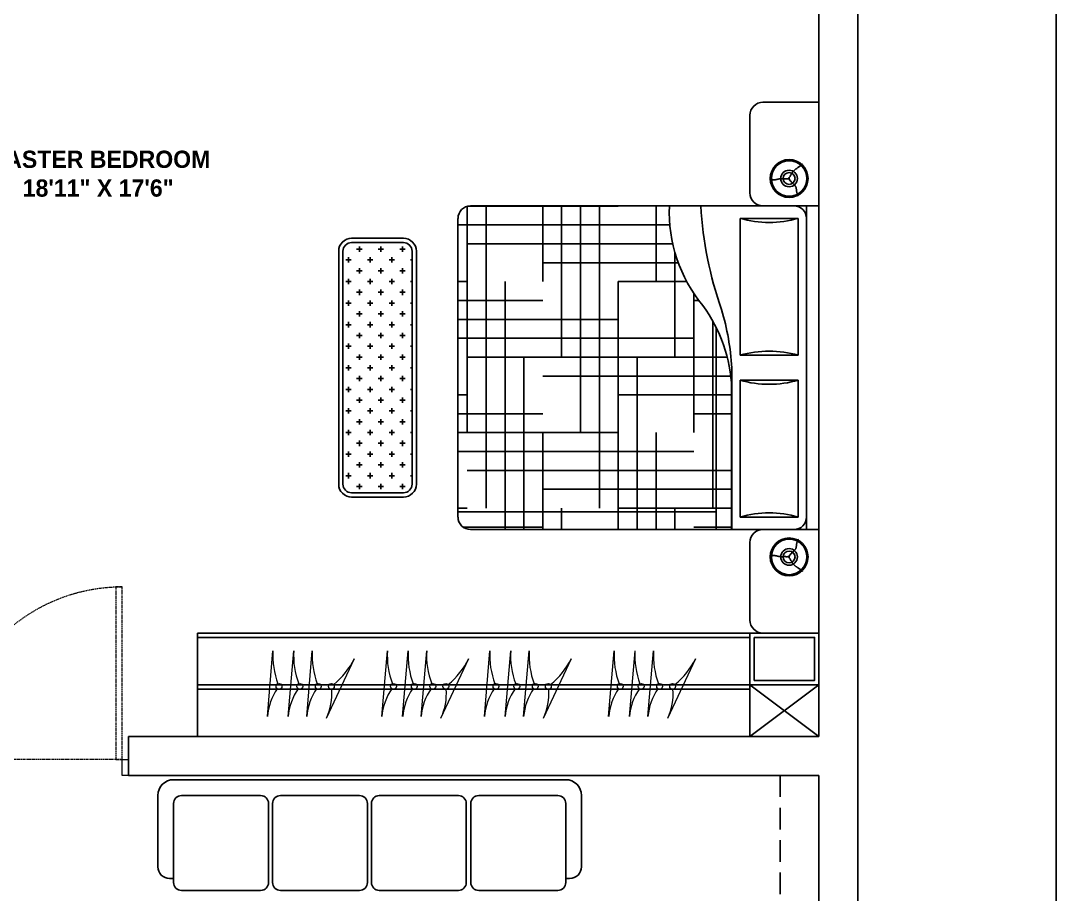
# Model space of a CAD drawing. Header units: inches. Extents: x 9636 to 21597, y -10243 to 557.
# Drawn here: x 13231.5 to 13471.5, y -8908.9 to -8706.4 of the extents above; entities that cross this region are included whole.
import ezdxf

# ---------------------------------------------------------------- set-up
doc = ezdxf.new("R2010")
doc.units = ezdxf.units.IN
doc.header["$MEASUREMENT"] = 0
for name, pattern in [('AUDIT_D_060311083008-3', [0]), ('DASHED', [0.75, 0.5, -0.25]), ('DASHED2', [0.375, 0.25, -0.125]), ('HIDDEN', [0.375, 0.25, -0.125])]:
    doc.linetypes.add(name, pattern=pattern)
for name, color, linetype in [('A-DOOR', 251, 'AUDIT_D_060311083008-3'), ('A-Door-Frame', 1, 'Continuous'), ('A-Door-Swing', 8, 'HIDDEN'), ('IEL-HATCH-002', 7, 'Continuous'), ('M40-KOLTUKSUNGERI', 136, 'Continuous'), ('TEFRİŞ', 11, 'Continuous')]:
    doc.layers.add(name, color=color, linetype=linetype)
doc.layers.add('Furniture', color=251, linetype='Continuous', lineweight=18)
doc.styles.add('HEMI', font='stylu.ttf')
pattern_1 = [(90, (16.9, 0), (-744, 744), [744, -744]), (90, (140.9, 0), (-744, 744), [744, -744]), (90, (264.9, 0), (-744, 744), [744, -744]), (90, (388.9, 0), (-744, 744), [744, -744]), (90, (512.9, 0), (-744, 744), [744, -744]), (90, (636.9, 0), (-744, 744), [744, -744]), (90, (760.9, 0), (-744, 744), [744, -744]), (0, (16.9, 744), (744, -744), [744, -744]), (0, (16.9, 868), (744, -744), [744, -744]), (0, (16.9, 992), (744, -744), [744, -744]), (0, (16.9, 1116), (744, -744), [744, -744]), (0, (16.9, 1240), (744, -744), [744, -744]), (0, (16.9, 1364), (744, -744), [744, -744]), (0, (16.9, 1488), (744, -744), [744, -744])]

# ---------------------------------------------------------------- blocks, each defined once
blk = doc.blocks.new('*U121')
at = {"layer": 'A-Door-Frame', "lineweight": 5}
for p, q in [((0, -100), (0, 0)), ((1172.7, -100), (1172.7, 0))]:
    blk.add_line(p, q, dxfattribs=at)
for points in [[(0, -100), (40, -100), (40, 0), (0, 0)], [(1172.7, -100), (1132.7, -100), (1132.7, 0), (1172.7, 0)]]:
    blk.add_lwpolyline(points, dxfattribs=at)
at = {"layer": 'A-Door-Swing', "linetype": 'DASHED2', "lineweight": 5}
blk.add_line((49.8, 0), (1142.5, 0), dxfattribs=at)
blk.add_lwpolyline([(40, 0), (40, 1092.7), (80, 1092.7), (80, 0)], close=True, dxfattribs=at)
blk.add_arc((40, 0), 1092.7, 360, 90, dxfattribs=at)
blk = doc.blocks.new('db')
at = {"layer": 'IEL-HATCH-002', "transparency": 33554687}
h = blk.add_hatch(dxfattribs=at)
h.set_pattern_fill('AR-PARQ1', color=253, scale=62)
h.set_pattern_definition(pattern_1)
h.paths.add_polyline_path([(3316.83, 804.31), (3284.13, 804.31, 0.147224), (3264.9, 797.58, -0.185244), (3241.83, 789.83), (3241.83, 743.73, 0.414214), (3244.71, 740.84), (3313.94, 740.84, 0.414214), (3316.83, 743.73)])
h = blk.add_hatch(dxfattribs=at)
h.set_pattern_fill('AR-PARQ1', color=253, scale=62)
h.set_pattern_definition(pattern_1)
h.paths.add_polyline_path([(3316.83, 804.31), (3284.13, 804.31, 0.147224), (3264.9, 797.58, -0.185244), (3241.83, 789.83), (3241.83, 743.73, 0.414214), (3244.71, 740.84), (3313.94, 740.84, 0.414214), (3316.83, 743.73)])
h = blk.add_hatch(dxfattribs=at)
h.set_pattern_fill('HOUND', color=33, scale=70)
h.set_pattern_definition([(0, (16.908, 0), (17.5, 4.375), [70, -35]), (90, (16.908, 0), (-4.375, -17.5), [70, -35])])
h.paths.add_polyline_path([(3316.83, 804.31), (3284.13, 804.31, 0.147224), (3264.9, 797.58, -0.185244), (3241.83, 789.83), (3241.83, 743.73, 0.414214), (3244.71, 740.84), (3313.94, 740.84, 0.414214), (3316.83, 743.73)])
at = {"color": 0, "linetype": 'ByBlock'}
for p, q in [((3241.83, 824.5), (3316.83, 824.5)), ((3241.83, 821.61), (3241.83, 824.5)), ((3316.83, 821.61), (3316.83, 824.5)), ((3241.83, 821.61), (3316.83, 821.61)), ((3241.83, 743.73), (3241.83, 818.73)), ((3244.71, 819.69), (3244.71, 806.23)), ((3276.44, 819.69), (3244.71, 819.69)), ((3276.44, 806.23), (3276.44, 819.69)), ((3313.94, 819.69), (3282.21, 819.69)), ((3282.21, 819.69), (3282.21, 806.23)), ((3313.94, 806.23), (3313.94, 819.69)), ((3316.83, 818.73), (3316.83, 743.73)), ((3244.71, 806.23), (3276.44, 806.23)), ((3279.33, 804.31), (3316.83, 804.31)), ((3282.21, 806.23), (3313.94, 806.23)), ((3313.94, 740.84), (3244.71, 740.84))]:
    blk.add_line(p, q, dxfattribs=at)
for centre, radius, start, end in [((3244.71, 818.73), 2.88, 90, 180), ((3313.94, 818.73), 2.88, 0, 90), ((3221.63, 812.96), 24.04, 343.7398, 16.2602), ((3299.52, 812.96), 24.04, 163.7398, 196.2602), ((3259.13, 812.96), 24.04, 343.7398, 16.2602), ((3337.02, 812.96), 24.04, 163.7398, 196.2602), ((3285.7, 768.99), 35.35, 92.5398, 126.0403), ((3282.65, 746.81), 57.59, 93.3065, 106.9429), ((3236.62, 885.64), 88.69, 273.3665, 289.2534), ((3243.27, 823.78), 33.98, 267.5673, 309.5461), ((3244.71, 743.73), 2.88, 180, 270), ((3313.94, 743.73), 2.88, 270, 0)]:
    blk.add_arc(centre, radius, start, end, dxfattribs=at)
blk = doc.blocks.new('46u46 u')
at = {"layer": 'Furniture', "color": 133, "lineweight": -2, "true_color": 0x84cdcc}
for p, q in [((1719223.22, 5855.25), (1719238.43, 5853.97)), ((1719223.22, 5850.43), (1719238.43, 5849.14)), ((1719223.22, 5846.14), (1719238.43, 5844.86)), ((1719222.81, 5841.56), (1719236.62, 5835.07))]:
    blk.add_line(p, q, dxfattribs=at)
for centre in [(1719230.18, 5852.56), (1719230.18, 5847.73), (1719230.18, 5843.45), (1719230.18, 5840.42)]:
    blk.add_circle(centre, 0.673, dxfattribs=at)
for centre, radius, start, end in [((1719222.13, 5842.1), 13.19, 55.3487, 85.2486), ((1719237.35, 5835.38), 18.62, 86.6903, 110.6016), ((1719222.13, 5837.28), 13.19, 55.3487, 85.2486), ((1719237.35, 5830.56), 18.62, 86.6903, 110.6016), ((1719222.13, 5833), 13.19, 55.3487, 85.2486), ((1719237.35, 5826.27), 18.62, 86.6903, 110.6016), ((1719228.44, 5853.49), 13.19, 244.7514, 274.6513), ((1719244.98, 5851.7), 18.62, 219.3984, 243.3097)]:
    blk.add_arc(centre, radius, start, end, dxfattribs=at)
blk = doc.blocks.new('rwg')
at = {"layer": 'IEL-HATCH-002', "true_color": 0xe4d6c8, "transparency": 33554687}
h = blk.add_hatch(dxfattribs=at)
h.set_pattern_fill('CROSS', color=254, scale=10)
h.paths.add_polyline_path([(3306.8, 731.61, 0.414214), (3304.8, 733.61), (3250.8, 733.61, 0.414214), (3248.8, 731.61), (3248.8, 719.61, 0.414214), (3250.8, 717.61), (3304.8, 717.61, 0.414214), (3306.8, 719.61)])
for points in [[(3307.8, 731.61), (3307.8, 719.61, -0.414214), (3304.8, 716.61), (3250.8, 716.61, -0.414214), (3247.8, 719.61), (3247.8, 731.61, -0.414214), (3250.8, 734.61), (3304.8, 734.61, -0.414214)], [(3306.8, 731.61), (3306.8, 719.61, -0.414214), (3304.8, 717.61), (3250.8, 717.61, -0.414214), (3248.8, 719.61), (3248.8, 731.61, -0.414214), (3250.8, 733.61), (3304.8, 733.61, -0.414214)]]:
    blk.add_lwpolyline(points, format="xyb", close=True)

msp = doc.modelspace()

# ---------------------------------------------------------------- linework, layer by layer
for p, q in [((13425.52, -8653.34), (13425.52, -8994.84)), ((13416.52, -8662.34), (13416.52, -8854.34)), ((13416.52, -8848.34), (13272.52, -8848.34)), ((13272.52, -8872.34), (13272.52, -8848.34)), ((13400.52, -8848.34), (13400.52, -8872.34)), ((13416.52, -8848.34), (13416.52, -8872.34)), ((13400.52, -8849.34), (13272.52, -8849.34)), ((13400.52, -8872.34), (13416.52, -8860.34)), ((13400.52, -8860.34), (13416.52, -8872.34)), ((13416.52, -8872.34), (13256.52, -8872.34)), ((13256.52, -8872.34), (13256.52, -8881.34)), ((13416.52, -8881.34), (13256.52, -8881.34)), ((13416.52, -8881.34), (13416.52, -8994.84))]:
    msp.add_line(p, q)
at = {"color": 252, "true_color": 0x939598}
for p, q in [((13272.52, -8860.34), (13416.52, -8860.34)), ((13272.52, -8861.34), (13400.52, -8861.34))]:
    msp.add_line(p, q, dxfattribs=at)
at = {"linetype": 'DASHED', "ltscale": 10}
msp.add_line((13407.52, -8881.34), (13407.52, -9024.34), dxfattribs=at)
msp.add_lwpolyline([(12814.52, -9505.34), (13471.52, -9505.34), (13471.52, -8515.34), (12814.52, -8515.34), (12814.52, -8979.34), (12814.52, -9332.34), (12814.52, -9505.34)])
for points in [[(13416.52, -8749.34), (13403.52, -8749.34, -0.414214), (13400.52, -8746.34), (13400.52, -8728.34, -0.414214), (13403.52, -8725.34), (13416.52, -8725.34)], [(13416.52, -8848.34), (13403.52, -8848.34, -0.414214), (13400.52, -8845.34), (13400.52, -8827.34, -0.414214), (13403.52, -8824.34), (13416.52, -8824.34)]]:
    msp.add_lwpolyline(points, format="xyb", close=True)
msp.add_lwpolyline([(13400.52, -8848.34), (13416.52, -8848.34), (13416.52, -8860.34), (13400.52, -8860.34)], close=True)
at = {"color": 152, "true_color": 0x2776bb}
msp.add_lwpolyline([(13401.52, -8849.34), (13415.52, -8849.34), (13415.52, -8859.34), (13401.52, -8859.34)], close=True, dxfattribs=at)
at = {"layer": 'M40-KOLTUKSUNGERI', "color": 18, "linetype": 'Continuous', "true_color": 0x000000}
for p, q in [((13266.96, -8882.34), (13357.83, -8882.34)), ((13263.29, -8902.5), (13263.29, -8886)), ((13268.79, -8886), (13287.12, -8886)), ((13291.71, -8886), (13310.04, -8886)), ((13314.62, -8886), (13332.96, -8886)), ((13337.66, -8886), (13355.99, -8886)), ((13361.49, -8886), (13361.49, -8902.5)), ((13266.96, -8906.17), (13266.96, -8887.84)), ((13288.96, -8887.84), (13288.96, -8906.17)), ((13289.87, -8906.17), (13289.87, -8887.84)), ((13311.87, -8887.84), (13311.87, -8906.17)), ((13312.79, -8906.17), (13312.79, -8887.84)), ((13334.79, -8887.84), (13334.79, -8906.17)), ((13335.83, -8906.17), (13335.83, -8887.84)), ((13357.83, -8887.84), (13357.83, -8906.17)), ((13266.96, -8905.25), (13266.04, -8905.25)), ((13358.74, -8905.25), (13357.83, -8905.25)), ((13287.12, -8908), (13268.79, -8908)), ((13310.04, -8908), (13291.71, -8908)), ((13332.96, -8908), (13314.62, -8908)), ((13355.99, -8908), (13337.66, -8908))]:
    msp.add_line(p, q, dxfattribs=at)
for centre, radius, start, end in [((13266.96, -8886), 3.67, 90, 180), ((13357.83, -8886), 3.67, 360, 90), ((13268.79, -8887.84), 1.83, 90, 180), ((13287.12, -8887.84), 1.83, 360, 90), ((13291.71, -8887.84), 1.83, 90, 180), ((13310.04, -8887.84), 1.83, 360, 90), ((13314.62, -8887.84), 1.83, 90, 180), ((13332.96, -8887.84), 1.83, 360, 90), ((13337.66, -8887.84), 1.83, 90, 180), ((13355.99, -8887.84), 1.83, 360, 90), ((13266.04, -8902.5), 2.75, 180, 270), ((13358.74, -8902.5), 2.75, 270, 0), ((13268.79, -8906.17), 1.83, 180, 270), ((13287.12, -8906.17), 1.83, 270, 0), ((13291.71, -8906.17), 1.83, 180, 270), ((13310.04, -8906.17), 1.83, 270, 0), ((13314.62, -8906.17), 1.83, 180, 270), ((13332.96, -8906.17), 1.83, 270, 0), ((13337.66, -8906.17), 1.83, 180, 270), ((13355.99, -8906.17), 1.83, 270, 0)]:
    msp.add_arc(centre, radius, start, end, dxfattribs=at)
at = {"layer": 'TEFRİŞ', "color": 252, "linetype": 'Continuous', "true_color": 0x939598}
for p, q in [((13411.11, -8740.84), (13411.19, -8740.78)), ((13411.11, -8740.84), (13411.19, -8740.78)), ((13411.19, -8740.78), (13411.27, -8740.72)), ((13411.19, -8740.78), (13411.27, -8740.72)), ((13411.27, -8740.72), (13411.36, -8740.66)), ((13411.27, -8740.72), (13411.36, -8740.66)), ((13411.36, -8740.66), (13411.45, -8740.59)), ((13411.36, -8740.66), (13411.45, -8740.59)), ((13411.45, -8740.59), (13411.55, -8740.52)), ((13411.45, -8740.59), (13411.55, -8740.52)), ((13411.55, -8740.52), (13411.65, -8740.45)), ((13411.55, -8740.52), (13411.65, -8740.45)), ((13411.65, -8740.45), (13411.76, -8740.38)), ((13411.65, -8740.45), (13411.76, -8740.38)), ((13411.76, -8740.38), (13411.88, -8740.3)), ((13411.76, -8740.38), (13411.88, -8740.3)), ((13411.88, -8740.3), (13412, -8740.21)), ((13411.88, -8740.3), (13412, -8740.21)), ((13412, -8740.21), (13412.14, -8740.12)), ((13412, -8740.21), (13412.14, -8740.12)), ((13412.14, -8740.12), (13412.28, -8740.01)), ((13412.14, -8740.12), (13412.28, -8740.01)), ((13412.28, -8740.01), (13412.44, -8739.89)), ((13412.28, -8740.01), (13412.44, -8739.89)), ((13412.44, -8739.89), (13412.61, -8739.75)), ((13412.44, -8739.89), (13412.61, -8739.75)), ((13412.61, -8739.75), (13412.79, -8739.59)), ((13412.61, -8739.75), (13412.79, -8739.59)), ((13405.21, -8743.1), (13405.08, -8743.05)), ((13405.21, -8743.1), (13405.08, -8743.05)), ((13405.34, -8743.14), (13405.21, -8743.1)), ((13405.34, -8743.14), (13405.21, -8743.1)), ((13405.47, -8743.18), (13405.34, -8743.14)), ((13405.47, -8743.18), (13405.34, -8743.14)), ((13405.59, -8743.22), (13405.47, -8743.18)), ((13405.59, -8743.22), (13405.47, -8743.18)), ((13406.8, -8743.19), (13406.72, -8743.21)), ((13406.8, -8743.19), (13406.72, -8743.21)), ((13406.88, -8743.17), (13406.8, -8743.19)), ((13406.88, -8743.17), (13406.8, -8743.19)), ((13406.96, -8743.15), (13406.88, -8743.17)), ((13406.96, -8743.15), (13406.88, -8743.17)), ((13407.04, -8743.13), (13406.96, -8743.15)), ((13407.04, -8743.13), (13406.96, -8743.15)), ((13407.11, -8743.11), (13407.04, -8743.13)), ((13407.11, -8743.11), (13407.04, -8743.13)), ((13407.19, -8743.1), (13407.11, -8743.11)), ((13407.19, -8743.1), (13407.11, -8743.11)), ((13407.27, -8743.09), (13407.19, -8743.1)), ((13407.27, -8743.09), (13407.19, -8743.1)), ((13407.35, -8743.08), (13407.27, -8743.09)), ((13407.35, -8743.08), (13407.27, -8743.09)), ((13407.42, -8743.07), (13407.35, -8743.08)), ((13407.42, -8743.07), (13407.35, -8743.08)), ((13407.5, -8743.06), (13407.42, -8743.07)), ((13407.5, -8743.06), (13407.42, -8743.07)), ((13407.57, -8743.05), (13407.5, -8743.06)), ((13407.57, -8743.05), (13407.5, -8743.06)), ((13407.65, -8743.05), (13407.57, -8743.05)), ((13407.65, -8743.05), (13407.57, -8743.05)), ((13407.73, -8743.04), (13407.65, -8743.05)), ((13407.73, -8743.04), (13407.65, -8743.05)), ((13407.81, -8743.04), (13407.73, -8743.04)), ((13407.81, -8743.04), (13407.73, -8743.04)), ((13407.88, -8743.04), (13407.81, -8743.04)), ((13407.88, -8743.04), (13407.81, -8743.04)), ((13407.97, -8743.04), (13407.88, -8743.04)), ((13407.97, -8743.04), (13407.88, -8743.04)), ((13408.05, -8743.04), (13407.97, -8743.04)), ((13408.05, -8743.04), (13407.97, -8743.04)), ((13408.13, -8743.04), (13408.05, -8743.04)), ((13408.13, -8743.04), (13408.05, -8743.04)), ((13408.22, -8743.05), (13408.13, -8743.04)), ((13408.22, -8743.05), (13408.13, -8743.04)), ((13408.31, -8743.05), (13408.22, -8743.05)), ((13408.31, -8743.05), (13408.22, -8743.05)), ((13408.4, -8743.05), (13408.31, -8743.05)), ((13408.4, -8743.05), (13408.31, -8743.05)), ((13408.49, -8743.05), (13408.4, -8743.05)), ((13408.49, -8743.05), (13408.4, -8743.05)), ((13408.59, -8743.05), (13408.49, -8743.05)), ((13408.59, -8743.05), (13408.49, -8743.05)), ((13408.69, -8743.05), (13408.59, -8743.05)), ((13408.69, -8743.05), (13408.59, -8743.05)), ((13408.8, -8743.05), (13408.69, -8743.05)), ((13408.8, -8743.05), (13408.69, -8743.05)), ((13408.91, -8743.04), (13408.8, -8743.05)), ((13408.91, -8743.04), (13408.8, -8743.05)), ((13409.04, -8743.04), (13408.91, -8743.04)), ((13409.04, -8743.04), (13408.91, -8743.04)), ((13409.18, -8743.04), (13409.04, -8743.04)), ((13409.18, -8743.04), (13409.04, -8743.04)), ((13409.35, -8743.05), (13409.18, -8743.04)), ((13409.35, -8743.05), (13409.18, -8743.04)), ((13409.53, -8743.06), (13409.35, -8743.05)), ((13409.53, -8743.06), (13409.35, -8743.05)), ((13409.47, -8743.16), (13409.56, -8742.97)), ((13409.47, -8743.16), (13409.56, -8742.97)), ((13409.74, -8743.07), (13409.53, -8743.06)), ((13409.74, -8743.07), (13409.53, -8743.06)), ((13409.54, -8742.97), (13409.65, -8743.18)), ((13409.54, -8742.97), (13409.65, -8743.18)), ((13409.56, -8742.97), (13409.65, -8742.8)), ((13409.56, -8742.97), (13409.65, -8742.8)), ((13409.65, -8742.8), (13409.74, -8742.64)), ((13409.65, -8742.8), (13409.74, -8742.64)), ((13409.65, -8743.18), (13409.76, -8743.36)), ((13409.65, -8743.18), (13409.76, -8743.36)), ((13409.74, -8742.64), (13409.81, -8742.51)), ((13409.74, -8742.64), (13409.81, -8742.51)), ((13409.81, -8742.51), (13409.88, -8742.39)), ((13409.81, -8742.51), (13409.88, -8742.39)), ((13409.88, -8742.39), (13409.95, -8742.28)), ((13409.88, -8742.39), (13409.95, -8742.28)), ((13409.95, -8742.28), (13410.01, -8742.18)), ((13409.95, -8742.28), (13410.01, -8742.18)), ((13410.01, -8742.18), (13410.07, -8742.08)), ((13410.01, -8742.18), (13410.07, -8742.08)), ((13410.07, -8742.08), (13410.12, -8742)), ((13410.07, -8742.08), (13410.12, -8742)), ((13410.12, -8742), (13410.17, -8741.91)), ((13410.12, -8742), (13410.17, -8741.91)), ((13410.17, -8741.91), (13410.22, -8741.83)), ((13410.17, -8741.91), (13410.22, -8741.83)), ((13410.22, -8741.83), (13410.27, -8741.75)), ((13410.22, -8741.83), (13410.27, -8741.75)), ((13410.27, -8741.75), (13410.31, -8741.68)), ((13410.27, -8741.75), (13410.31, -8741.68)), ((13410.31, -8741.68), (13410.36, -8741.61)), ((13410.31, -8741.68), (13410.36, -8741.61)), ((13410.36, -8741.61), (13410.41, -8741.54)), ((13410.36, -8741.61), (13410.41, -8741.54)), ((13410.41, -8741.54), (13410.46, -8741.47)), ((13410.41, -8741.54), (13410.46, -8741.47)), ((13410.46, -8741.47), (13410.51, -8741.4)), ((13410.46, -8741.47), (13410.51, -8741.4)), ((13410.51, -8741.4), (13410.57, -8741.34)), ((13410.51, -8741.4), (13410.57, -8741.34)), ((13410.57, -8741.34), (13410.63, -8741.27)), ((13410.57, -8741.34), (13410.63, -8741.27)), ((13410.63, -8741.27), (13410.69, -8741.21)), ((13410.63, -8741.27), (13410.69, -8741.21)), ((13410.69, -8741.21), (13410.75, -8741.14)), ((13410.69, -8741.21), (13410.75, -8741.14)), ((13410.75, -8741.14), (13410.82, -8741.08)), ((13410.75, -8741.14), (13410.82, -8741.08)), ((13410.82, -8741.08), (13410.89, -8741.02)), ((13410.82, -8741.08), (13410.89, -8741.02)), ((13410.89, -8741.02), (13410.96, -8740.96)), ((13410.89, -8741.02), (13410.96, -8740.96)), ((13410.96, -8740.96), (13411.03, -8740.9)), ((13410.96, -8740.96), (13411.03, -8740.9)), ((13411.03, -8740.9), (13411.11, -8740.84)), ((13411.03, -8740.9), (13411.11, -8740.84)), ((13405.71, -8743.26), (13405.59, -8743.22)), ((13405.71, -8743.26), (13405.59, -8743.22)), ((13405.83, -8743.29), (13405.71, -8743.26)), ((13405.83, -8743.29), (13405.71, -8743.26)), ((13405.93, -8743.31), (13405.83, -8743.29)), ((13405.93, -8743.31), (13405.83, -8743.29)), ((13406.04, -8743.32), (13405.93, -8743.31)), ((13406.04, -8743.32), (13405.93, -8743.31)), ((13406.13, -8743.32), (13406.04, -8743.32)), ((13406.13, -8743.32), (13406.04, -8743.32)), ((13406.22, -8743.32), (13406.13, -8743.32)), ((13406.22, -8743.32), (13406.13, -8743.32)), ((13406.31, -8743.3), (13406.22, -8743.32)), ((13406.31, -8743.3), (13406.22, -8743.32)), ((13406.4, -8743.29), (13406.31, -8743.3)), ((13406.4, -8743.29), (13406.31, -8743.3)), ((13406.48, -8743.27), (13406.4, -8743.29)), ((13406.48, -8743.27), (13406.4, -8743.29)), ((13406.56, -8743.25), (13406.48, -8743.27)), ((13406.56, -8743.25), (13406.48, -8743.27)), ((13406.64, -8743.23), (13406.56, -8743.25)), ((13406.64, -8743.23), (13406.56, -8743.25)), ((13406.72, -8743.21), (13406.64, -8743.23)), ((13406.72, -8743.21), (13406.64, -8743.23)), ((13409.76, -8743.36), (13409.87, -8743.52)), ((13409.76, -8743.36), (13409.87, -8743.52)), ((13409.87, -8743.52), (13409.98, -8743.65)), ((13409.87, -8743.52), (13409.98, -8743.65)), ((13409.98, -8743.65), (13410.08, -8743.77)), ((13409.98, -8743.65), (13410.08, -8743.77)), ((13410.08, -8743.77), (13410.18, -8743.87)), ((13410.08, -8743.77), (13410.18, -8743.87)), ((13410.18, -8743.87), (13410.28, -8743.97)), ((13410.18, -8743.87), (13410.28, -8743.97)), ((13410.28, -8743.97), (13410.38, -8744.05)), ((13410.28, -8743.97), (13410.38, -8744.05)), ((13410.38, -8744.05), (13410.47, -8744.13)), ((13410.38, -8744.05), (13410.47, -8744.13)), ((13410.47, -8744.13), (13410.55, -8744.2)), ((13410.47, -8744.13), (13410.55, -8744.2)), ((13410.55, -8744.2), (13410.63, -8744.28)), ((13410.55, -8744.2), (13410.63, -8744.28)), ((13410.63, -8744.28), (13410.71, -8744.35)), ((13410.63, -8744.28), (13410.71, -8744.35)), ((13410.71, -8744.35), (13410.78, -8744.41)), ((13410.71, -8744.35), (13410.78, -8744.41)), ((13410.78, -8744.41), (13410.84, -8744.48)), ((13410.78, -8744.41), (13410.84, -8744.48)), ((13410.84, -8744.48), (13410.9, -8744.55)), ((13410.84, -8744.48), (13410.9, -8744.55)), ((13410.9, -8744.55), (13410.96, -8744.61)), ((13410.9, -8744.55), (13410.96, -8744.61)), ((13410.96, -8744.61), (13411.01, -8744.68)), ((13410.96, -8744.61), (13411.01, -8744.68)), ((13411.01, -8744.68), (13411.05, -8744.75)), ((13411.01, -8744.68), (13411.05, -8744.75)), ((13411.05, -8744.75), (13411.09, -8744.82)), ((13411.05, -8744.75), (13411.09, -8744.82)), ((13411.09, -8744.82), (13411.13, -8744.89)), ((13411.09, -8744.82), (13411.13, -8744.89)), ((13411.13, -8744.89), (13411.16, -8744.97)), ((13411.13, -8744.89), (13411.16, -8744.97)), ((13411.16, -8744.97), (13411.18, -8745.04)), ((13411.16, -8744.97), (13411.18, -8745.04)), ((13411.18, -8745.04), (13411.21, -8745.11)), ((13411.18, -8745.04), (13411.21, -8745.11)), ((13411.21, -8745.11), (13411.23, -8745.19)), ((13411.21, -8745.11), (13411.23, -8745.19)), ((13411.23, -8745.19), (13411.25, -8745.26)), ((13411.23, -8745.19), (13411.25, -8745.26)), ((13411.25, -8745.26), (13411.26, -8745.33)), ((13411.25, -8745.26), (13411.26, -8745.33)), ((13411.26, -8745.33), (13411.27, -8745.41)), ((13411.26, -8745.33), (13411.27, -8745.41)), ((13411.27, -8745.41), (13411.28, -8745.48)), ((13411.27, -8745.41), (13411.28, -8745.48)), ((13411.28, -8745.48), (13411.29, -8745.56)), ((13411.28, -8745.48), (13411.29, -8745.56)), ((13411.29, -8745.56), (13411.3, -8745.63)), ((13411.29, -8745.56), (13411.3, -8745.63)), ((13408.81, -8747.06), (13408.86, -8747.13)), ((13408.81, -8747.06), (13408.86, -8747.13)), ((13411.3, -8745.63), (13411.31, -8745.7)), ((13411.3, -8745.63), (13411.31, -8745.7)), ((13411.31, -8745.7), (13411.32, -8745.78)), ((13411.31, -8745.7), (13411.32, -8745.78)), ((13411.32, -8745.78), (13411.33, -8745.85)), ((13411.32, -8745.78), (13411.33, -8745.85)), ((13411.33, -8745.85), (13411.34, -8745.92)), ((13411.33, -8745.85), (13411.34, -8745.92)), ((13411.34, -8745.92), (13411.35, -8746)), ((13411.34, -8745.92), (13411.35, -8746)), ((13411.35, -8746), (13411.36, -8746.08)), ((13411.35, -8746), (13411.36, -8746.08)), ((13411.36, -8746.08), (13411.38, -8746.16)), ((13411.36, -8746.08), (13411.38, -8746.16)), ((13411.38, -8746.16), (13411.4, -8746.24)), ((13411.38, -8746.16), (13411.4, -8746.24)), ((13411.4, -8746.24), (13411.42, -8746.33)), ((13411.4, -8746.24), (13411.42, -8746.33)), ((13411.42, -8746.33), (13411.44, -8746.42)), ((13411.42, -8746.33), (13411.44, -8746.42)), ((13411.44, -8746.42), (13411.47, -8746.51)), ((13411.44, -8746.42), (13411.47, -8746.51)), ((13411.47, -8746.51), (13411.5, -8746.61)), ((13411.47, -8746.51), (13411.5, -8746.61)), ((13411.5, -8746.61), (13411.53, -8746.7)), ((13411.5, -8746.61), (13411.53, -8746.7)), ((13411.53, -8746.7), (13411.57, -8746.8)), ((13411.53, -8746.7), (13411.57, -8746.8)), ((13411.57, -8746.8), (13411.6, -8746.89)), ((13411.57, -8746.8), (13411.6, -8746.89)), ((13411.6, -8746.89), (13411.65, -8746.98)), ((13411.6, -8746.89), (13411.65, -8746.98)), ((13411.65, -8746.98), (13411.69, -8747.06)), ((13411.65, -8746.98), (13411.69, -8747.06)), ((13411.44, -8827.27), (13411.47, -8827.18)), ((13411.44, -8827.27), (13411.47, -8827.18)), ((13411.47, -8827.18), (13411.5, -8827.08)), ((13411.47, -8827.18), (13411.5, -8827.08)), ((13411.5, -8827.08), (13411.53, -8826.98)), ((13411.5, -8827.08), (13411.53, -8826.98)), ((13411.53, -8826.98), (13411.57, -8826.89)), ((13411.53, -8826.98), (13411.57, -8826.89)), ((13411.57, -8826.89), (13411.6, -8826.8)), ((13411.57, -8826.89), (13411.6, -8826.8)), ((13411.6, -8826.8), (13411.65, -8826.71)), ((13411.6, -8826.8), (13411.65, -8826.71)), ((13411.65, -8826.71), (13411.69, -8826.63)), ((13411.65, -8826.71), (13411.69, -8826.63)), ((13411.69, -8826.63), (13411.74, -8826.56)), ((13411.69, -8826.63), (13411.74, -8826.56)), ((13410.38, -8829.64), (13410.47, -8829.56)), ((13410.38, -8829.64), (13410.47, -8829.56)), ((13410.47, -8829.56), (13410.55, -8829.48)), ((13410.47, -8829.56), (13410.55, -8829.48)), ((13410.55, -8829.48), (13410.63, -8829.41)), ((13410.55, -8829.48), (13410.63, -8829.41)), ((13410.63, -8829.41), (13410.71, -8829.34)), ((13410.63, -8829.41), (13410.71, -8829.34)), ((13410.71, -8829.34), (13410.78, -8829.28)), ((13410.71, -8829.34), (13410.78, -8829.28)), ((13410.78, -8829.28), (13410.84, -8829.21)), ((13410.78, -8829.28), (13410.84, -8829.21)), ((13410.84, -8829.21), (13410.9, -8829.14)), ((13410.84, -8829.21), (13410.9, -8829.14)), ((13410.9, -8829.14), (13410.96, -8829.08)), ((13410.9, -8829.14), (13410.96, -8829.08)), ((13410.96, -8829.08), (13411.01, -8829.01)), ((13410.96, -8829.08), (13411.01, -8829.01)), ((13411.01, -8829.01), (13411.05, -8828.94)), ((13411.01, -8829.01), (13411.05, -8828.94)), ((13411.05, -8828.94), (13411.09, -8828.87)), ((13411.05, -8828.94), (13411.09, -8828.87)), ((13411.09, -8828.87), (13411.13, -8828.8)), ((13411.09, -8828.87), (13411.13, -8828.8)), ((13411.13, -8828.8), (13411.16, -8828.72)), ((13411.13, -8828.8), (13411.16, -8828.72)), ((13411.16, -8828.72), (13411.18, -8828.65)), ((13411.16, -8828.72), (13411.18, -8828.65)), ((13411.18, -8828.65), (13411.21, -8828.58)), ((13411.18, -8828.65), (13411.21, -8828.58)), ((13411.21, -8828.58), (13411.23, -8828.5)), ((13411.21, -8828.58), (13411.23, -8828.5)), ((13411.23, -8828.5), (13411.25, -8828.43)), ((13411.23, -8828.5), (13411.25, -8828.43)), ((13411.25, -8828.43), (13411.26, -8828.36)), ((13411.25, -8828.43), (13411.26, -8828.36)), ((13411.26, -8828.36), (13411.27, -8828.28)), ((13411.26, -8828.36), (13411.27, -8828.28)), ((13411.27, -8828.28), (13411.28, -8828.21)), ((13411.27, -8828.28), (13411.28, -8828.21)), ((13411.28, -8828.21), (13411.29, -8828.13)), ((13411.28, -8828.21), (13411.29, -8828.13)), ((13411.29, -8828.13), (13411.3, -8828.06)), ((13411.29, -8828.13), (13411.3, -8828.06)), ((13411.3, -8828.06), (13411.31, -8827.99)), ((13411.3, -8828.06), (13411.31, -8827.99)), ((13411.31, -8827.99), (13411.32, -8827.91)), ((13411.31, -8827.99), (13411.32, -8827.91)), ((13411.32, -8827.91), (13411.33, -8827.84)), ((13411.32, -8827.91), (13411.33, -8827.84)), ((13411.33, -8827.84), (13411.34, -8827.76)), ((13411.33, -8827.84), (13411.34, -8827.76)), ((13411.34, -8827.76), (13411.35, -8827.69)), ((13411.34, -8827.76), (13411.35, -8827.69)), ((13411.35, -8827.69), (13411.36, -8827.61)), ((13411.35, -8827.69), (13411.36, -8827.61)), ((13411.36, -8827.61), (13411.38, -8827.53)), ((13411.36, -8827.61), (13411.38, -8827.53)), ((13411.38, -8827.53), (13411.4, -8827.45)), ((13411.38, -8827.53), (13411.4, -8827.45)), ((13411.4, -8827.45), (13411.42, -8827.36)), ((13411.4, -8827.45), (13411.42, -8827.36)), ((13411.42, -8827.36), (13411.44, -8827.27)), ((13411.42, -8827.36), (13411.44, -8827.27)), ((13405.21, -8830.59), (13405.08, -8830.64)), ((13405.21, -8830.59), (13405.08, -8830.64)), ((13405.34, -8830.55), (13405.21, -8830.59)), ((13405.34, -8830.55), (13405.21, -8830.59)), ((13405.47, -8830.5), (13405.34, -8830.55)), ((13405.47, -8830.5), (13405.34, -8830.55)), ((13405.59, -8830.46), (13405.47, -8830.5)), ((13405.59, -8830.46), (13405.47, -8830.5)), ((13405.71, -8830.43), (13405.59, -8830.46)), ((13405.71, -8830.43), (13405.59, -8830.46)), ((13405.83, -8830.4), (13405.71, -8830.43)), ((13405.83, -8830.4), (13405.71, -8830.43)), ((13405.93, -8830.38), (13405.83, -8830.4)), ((13405.93, -8830.38), (13405.83, -8830.4)), ((13406.04, -8830.37), (13405.93, -8830.38)), ((13406.04, -8830.37), (13405.93, -8830.38)), ((13406.13, -8830.37), (13406.04, -8830.37)), ((13406.13, -8830.37), (13406.04, -8830.37)), ((13406.22, -8830.37), (13406.13, -8830.37)), ((13406.22, -8830.37), (13406.13, -8830.37)), ((13406.31, -8830.38), (13406.22, -8830.37)), ((13406.31, -8830.38), (13406.22, -8830.37)), ((13406.4, -8830.4), (13406.31, -8830.38)), ((13406.4, -8830.4), (13406.31, -8830.38)), ((13406.48, -8830.42), (13406.4, -8830.4)), ((13406.48, -8830.42), (13406.4, -8830.4)), ((13406.56, -8830.44), (13406.48, -8830.42)), ((13406.56, -8830.44), (13406.48, -8830.42)), ((13406.64, -8830.46), (13406.56, -8830.44)), ((13406.64, -8830.46), (13406.56, -8830.44)), ((13406.72, -8830.48), (13406.64, -8830.46)), ((13406.72, -8830.48), (13406.64, -8830.46)), ((13406.8, -8830.5), (13406.72, -8830.48)), ((13406.8, -8830.5), (13406.72, -8830.48)), ((13406.88, -8830.52), (13406.8, -8830.5)), ((13406.88, -8830.52), (13406.8, -8830.5)), ((13406.96, -8830.54), (13406.88, -8830.52)), ((13406.96, -8830.54), (13406.88, -8830.52)), ((13407.04, -8830.56), (13406.96, -8830.54)), ((13407.04, -8830.56), (13406.96, -8830.54)), ((13407.11, -8830.57), (13407.04, -8830.56)), ((13407.11, -8830.57), (13407.04, -8830.56)), ((13407.19, -8830.59), (13407.11, -8830.57)), ((13407.19, -8830.59), (13407.11, -8830.57)), ((13407.27, -8830.6), (13407.19, -8830.59)), ((13407.27, -8830.6), (13407.19, -8830.59)), ((13407.35, -8830.61), (13407.27, -8830.6)), ((13407.35, -8830.61), (13407.27, -8830.6)), ((13407.42, -8830.62), (13407.35, -8830.61)), ((13407.42, -8830.62), (13407.35, -8830.61)), ((13407.5, -8830.63), (13407.42, -8830.62)), ((13407.5, -8830.63), (13407.42, -8830.62)), ((13407.57, -8830.64), (13407.5, -8830.63)), ((13407.57, -8830.64), (13407.5, -8830.63)), ((13407.65, -8830.64), (13407.57, -8830.64)), ((13407.65, -8830.64), (13407.57, -8830.64)), ((13407.73, -8830.65), (13407.65, -8830.64)), ((13407.73, -8830.65), (13407.65, -8830.64)), ((13407.81, -8830.65), (13407.73, -8830.65)), ((13407.81, -8830.65), (13407.73, -8830.65)), ((13407.88, -8830.65), (13407.81, -8830.65)), ((13407.88, -8830.65), (13407.81, -8830.65)), ((13407.97, -8830.65), (13407.88, -8830.65)), ((13407.97, -8830.65), (13407.88, -8830.65)), ((13408.05, -8830.65), (13407.97, -8830.65)), ((13408.05, -8830.65), (13407.97, -8830.65)), ((13408.13, -8830.65), (13408.05, -8830.65)), ((13408.13, -8830.65), (13408.05, -8830.65)), ((13408.22, -8830.64), (13408.13, -8830.65)), ((13408.22, -8830.64), (13408.13, -8830.65)), ((13408.31, -8830.64), (13408.22, -8830.64)), ((13408.31, -8830.64), (13408.22, -8830.64)), ((13408.4, -8830.64), (13408.31, -8830.64)), ((13408.4, -8830.64), (13408.31, -8830.64)), ((13408.49, -8830.64), (13408.4, -8830.64)), ((13408.49, -8830.64), (13408.4, -8830.64)), ((13408.59, -8830.64), (13408.49, -8830.64)), ((13408.59, -8830.64), (13408.49, -8830.64)), ((13408.69, -8830.64), (13408.59, -8830.64)), ((13408.69, -8830.64), (13408.59, -8830.64)), ((13408.8, -8830.64), (13408.69, -8830.64)), ((13408.8, -8830.64), (13408.69, -8830.64)), ((13408.91, -8830.65), (13408.8, -8830.64)), ((13408.91, -8830.65), (13408.8, -8830.64)), ((13409.04, -8830.65), (13408.91, -8830.65)), ((13409.04, -8830.65), (13408.91, -8830.65)), ((13409.18, -8830.65), (13409.04, -8830.65)), ((13409.18, -8830.65), (13409.04, -8830.65)), ((13409.35, -8830.64), (13409.18, -8830.65)), ((13409.35, -8830.64), (13409.18, -8830.65)), ((13409.53, -8830.63), (13409.35, -8830.64)), ((13409.53, -8830.63), (13409.35, -8830.64)), ((13409.47, -8830.53), (13409.56, -8830.72)), ((13409.47, -8830.53), (13409.56, -8830.72)), ((13409.74, -8830.62), (13409.53, -8830.63)), ((13409.74, -8830.62), (13409.53, -8830.63)), ((13409.54, -8830.72), (13409.65, -8830.51)), ((13409.54, -8830.72), (13409.65, -8830.51)), ((13409.56, -8830.72), (13409.65, -8830.89)), ((13409.56, -8830.72), (13409.65, -8830.89)), ((13409.65, -8830.51), (13409.76, -8830.33)), ((13409.65, -8830.51), (13409.76, -8830.33)), ((13409.65, -8830.89), (13409.74, -8831.05)), ((13409.65, -8830.89), (13409.74, -8831.05)), ((13409.74, -8831.05), (13409.81, -8831.18)), ((13409.74, -8831.05), (13409.81, -8831.18)), ((13409.76, -8830.33), (13409.87, -8830.17)), ((13409.76, -8830.33), (13409.87, -8830.17)), ((13409.81, -8831.18), (13409.88, -8831.3)), ((13409.81, -8831.18), (13409.88, -8831.3)), ((13409.87, -8830.17), (13409.98, -8830.04)), ((13409.87, -8830.17), (13409.98, -8830.04)), ((13409.88, -8831.3), (13409.95, -8831.41)), ((13409.88, -8831.3), (13409.95, -8831.41)), ((13409.95, -8831.41), (13410.01, -8831.51)), ((13409.95, -8831.41), (13410.01, -8831.51)), ((13409.98, -8830.04), (13410.08, -8829.92)), ((13409.98, -8830.04), (13410.08, -8829.92)), ((13410.01, -8831.51), (13410.07, -8831.6)), ((13410.01, -8831.51), (13410.07, -8831.6)), ((13410.07, -8831.6), (13410.12, -8831.69)), ((13410.07, -8831.6), (13410.12, -8831.69)), ((13410.08, -8829.92), (13410.18, -8829.82)), ((13410.08, -8829.92), (13410.18, -8829.82)), ((13410.12, -8831.69), (13410.17, -8831.78)), ((13410.12, -8831.69), (13410.17, -8831.78)), ((13410.17, -8831.78), (13410.22, -8831.86)), ((13410.17, -8831.78), (13410.22, -8831.86)), ((13410.18, -8829.82), (13410.28, -8829.72)), ((13410.18, -8829.82), (13410.28, -8829.72)), ((13410.22, -8831.86), (13410.27, -8831.94)), ((13410.22, -8831.86), (13410.27, -8831.94)), ((13410.27, -8831.94), (13410.31, -8832.01)), ((13410.27, -8831.94), (13410.31, -8832.01)), ((13410.28, -8829.72), (13410.38, -8829.64)), ((13410.28, -8829.72), (13410.38, -8829.64)), ((13410.31, -8832.01), (13410.36, -8832.08)), ((13410.31, -8832.01), (13410.36, -8832.08)), ((13410.36, -8832.08), (13410.41, -8832.15)), ((13410.36, -8832.08), (13410.41, -8832.15)), ((13410.41, -8832.15), (13410.46, -8832.22)), ((13410.41, -8832.15), (13410.46, -8832.22)), ((13410.46, -8832.22), (13410.51, -8832.29)), ((13410.46, -8832.22), (13410.51, -8832.29)), ((13410.51, -8832.29), (13410.57, -8832.35)), ((13410.51, -8832.29), (13410.57, -8832.35)), ((13410.57, -8832.35), (13410.63, -8832.42)), ((13410.57, -8832.35), (13410.63, -8832.42)), ((13410.63, -8832.42), (13410.69, -8832.48)), ((13410.63, -8832.42), (13410.69, -8832.48)), ((13410.69, -8832.48), (13410.75, -8832.54)), ((13410.69, -8832.48), (13410.75, -8832.54)), ((13410.75, -8832.54), (13410.82, -8832.61)), ((13410.75, -8832.54), (13410.82, -8832.61)), ((13410.82, -8832.61), (13410.89, -8832.67)), ((13410.82, -8832.61), (13410.89, -8832.67)), ((13410.89, -8832.67), (13410.96, -8832.73)), ((13410.89, -8832.67), (13410.96, -8832.73)), ((13410.96, -8832.73), (13411.03, -8832.79)), ((13410.96, -8832.73), (13411.03, -8832.79)), ((13411.03, -8832.79), (13411.11, -8832.85)), ((13411.03, -8832.79), (13411.11, -8832.85)), ((13411.11, -8832.85), (13411.19, -8832.91)), ((13411.11, -8832.85), (13411.19, -8832.91)), ((13411.19, -8832.91), (13411.27, -8832.97)), ((13411.19, -8832.91), (13411.27, -8832.97)), ((13411.27, -8832.97), (13411.36, -8833.03)), ((13411.27, -8832.97), (13411.36, -8833.03)), ((13411.36, -8833.03), (13411.45, -8833.1)), ((13411.36, -8833.03), (13411.45, -8833.1)), ((13411.45, -8833.1), (13411.55, -8833.17)), ((13411.45, -8833.1), (13411.55, -8833.17)), ((13411.55, -8833.17), (13411.65, -8833.24)), ((13411.55, -8833.17), (13411.65, -8833.24)), ((13411.65, -8833.24), (13411.76, -8833.31)), ((13411.65, -8833.24), (13411.76, -8833.31)), ((13411.76, -8833.31), (13411.88, -8833.39)), ((13411.76, -8833.31), (13411.88, -8833.39)), ((13411.88, -8833.39), (13412, -8833.48)), ((13411.88, -8833.39), (13412, -8833.48)), ((13412, -8833.48), (13412.14, -8833.57)), ((13412, -8833.48), (13412.14, -8833.57)), ((13412.14, -8833.57), (13412.28, -8833.68)), ((13412.14, -8833.57), (13412.28, -8833.68)), ((13412.28, -8833.68), (13412.44, -8833.8)), ((13412.28, -8833.68), (13412.44, -8833.8)), ((13412.44, -8833.8), (13412.61, -8833.94)), ((13412.44, -8833.8), (13412.61, -8833.94)), ((13412.61, -8833.94), (13412.79, -8834.1)), ((13412.61, -8833.94), (13412.79, -8834.1))]:
    msp.add_line(p, q, dxfattribs=at)
at = {"layer": 'TEFRİŞ', "color": 252, "linetype": 'Continuous', "true_color": 0x939598, "extrusion": (0, 0, -1)}
for major_axis, start_param, end_param in [((-3.1, 3.1), 3.926991, 10.210176), ((-2.91, -2.91), 5.497787, 11.780972), ((-2.91, -2.91), 5.497787, 11.780972), ((-1.36, -1.36), 5.497787, 11.780972), ((-1.36, -1.36), 5.497787, 11.780972), ((-0.969, -0.969), 5.497787, 11.780972), ((-0.969, -0.969), 5.497787, 11.780972)]:
    msp.add_ellipse((13409.6, -8742.99), major_axis=major_axis, ratio=1, start_param=start_param, end_param=end_param, dxfattribs=at)
at = {"layer": 'TEFRİŞ', "color": 252, "linetype": 'Continuous', "true_color": 0x939598}
for major_axis, start_param, end_param in [((-3.1, -3.1), 3.926991, 10.210176), ((-2.91, 2.91), 5.497787, 11.780972), ((-2.91, 2.91), 5.497787, 11.780972), ((-1.36, 1.36), 5.497787, 11.780972), ((-1.36, 1.36), 5.497787, 11.780972), ((-0.969, 0.969), 5.497787, 11.780972), ((-0.969, 0.969), 5.497787, 11.780972)]:
    msp.add_ellipse((13409.6, -8830.7), major_axis=major_axis, ratio=1, start_param=start_param, end_param=end_param, dxfattribs=at)

# ---------------------------------------------------------------- block references
for name, p, rotation in [('db', (12592.02, -5507.52), 270), ('rwg', (14039.82, -12064.64), 89.99999999999999)]:
    msp.add_blockref(name, p, dxfattribs=dict(rotation=rotation))
at = {"lineweight": 9, "rotation": 89.99999999999993}
for p in [(19143.94, -1728090.88), (19170.47, -1728090.88), (19194.22, -1728090.88), (19223.03, -1728090.88)]:
    msp.add_blockref('46u46 u', p, dxfattribs=at)
at = {"layer": 'A-DOOR', "lineweight": 5, "xscale": -0.03666666666666651, "yscale": 0.03666666666666651, "zscale": 0.03666666666666651}
msp.add_blockref('*U121', (13256.52, -8877.68), dxfattribs=at)

# ---------------------------------------------------------------- texts
at = {"color": 1, "lineweight": 15, "insert": (13290.05, -8736.53), "char_height": 4, "width": 81.1585, "attachment_point": 3, "rotation": 0.0094, "style": 'HEMI'}
msp.add_mtext('\\pxqc;{\\fStylus BT|b1|i0|c0|p34;MASTER BEDROOM\\P18\'11" X 17\'6"}', dxfattribs=at)

doc.saveas('drawing.dxf')
